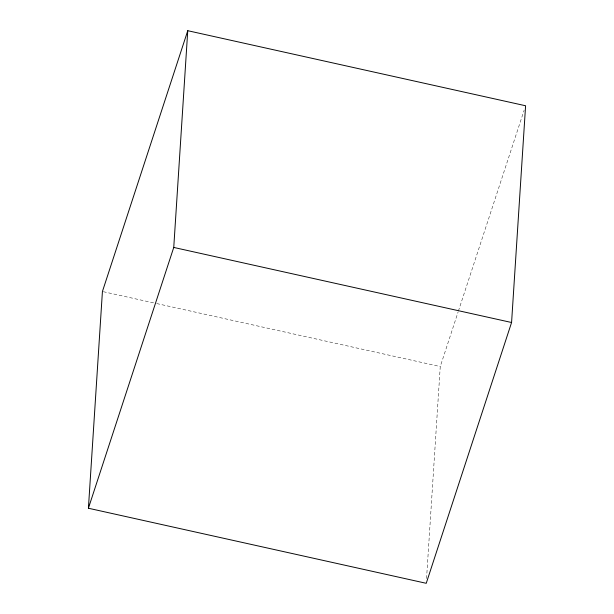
<?xml version="1.0" encoding="UTF-8"?>
<svg xmlns="http://www.w3.org/2000/svg" width="614" height="614" viewBox="0 0 614 614"><rect width="100%" height="100%" fill="white"/><g stroke="black" fill="none" stroke-linecap="round" stroke-linejoin="round"><path stroke-width="0.46" stroke-dasharray="3.07 2.3" d="M426.546 578.526L440.253 366.558L458.09 312.035M458.389 311.121L524.103 110.305M103.359 291.704L155.764 303.347M156.7 303.554L440.253 366.558"/><path stroke-width="0.92" d="M88.408 508.238L102.423 291.496L187.761 30.7L525.592 105.761L511.577 322.503L426.239 583.3L88.408 508.238L173.747 247.442L187.761 30.7M173.747 247.442L511.577 322.503"/></g></svg>
